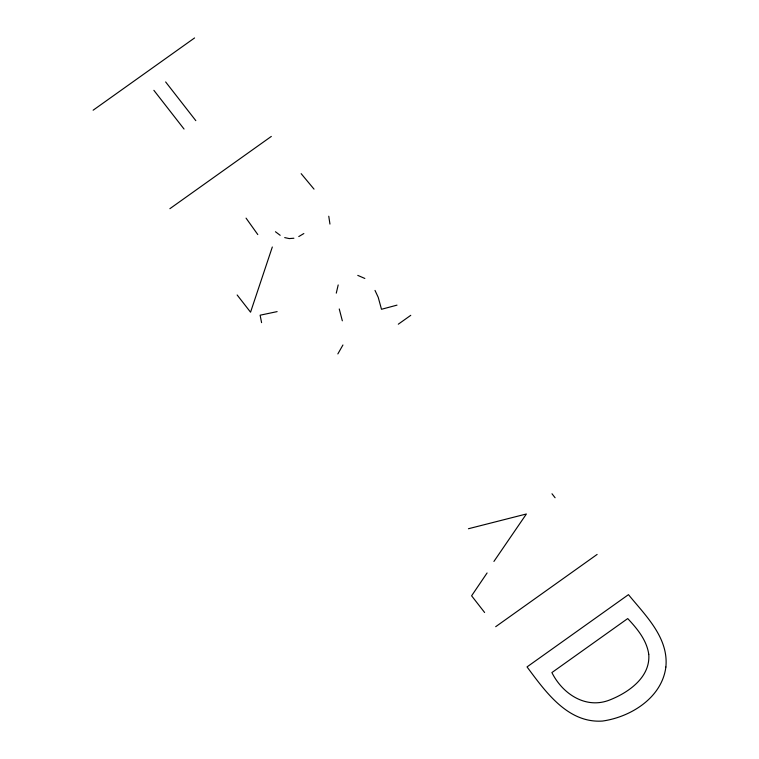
<?xml version="1.0" encoding="UTF-8"?>
<svg xmlns="http://www.w3.org/2000/svg" width="759" height="759" viewBox="0 0 759 759"><rect width="100%" height="100%" fill="white"/><g stroke="black" fill="none" stroke-linecap="round" stroke-linejoin="round"><path stroke-width="1.14" d="M336.284 293.145L338.191 284.948M272.32 246.998L250.555 312.196L237.14 294.976M337.85 353.922L342.935 344.994M487.079 572.969L471.605 595.806L484.612 612.494M493.919 561.432L526.395 513.985L468.436 528.738M93.129 110.216L194.57 37.95M169.883 208.687L271.324 136.421M398.295 324.197L410.761 315.327M495.684 626.697L597.124 554.431M298.771 236.561L303.837 233.554M397.004 305.137L381.492 309.283L378.229 297.348L375.003 290.412M277.13 311.617L260.119 315.203L261.58 322.641M293.894 238.241L289.207 238.582L284.701 237.595M357.774 275.384L364.842 278.458M275.451 231.742L280.185 235.309M301.162 173.669L314.017 189.124M551.992 493.767L555.095 497.752M165.642 81.944L195.813 120.653M153.868 90.321L184.039 129.039M246.058 218.137L257.785 234.559M339.254 308.97L342.337 320.81M328.77 216.23L329.947 224.076M648.755 654.267C650.634 677.227 628.433 692.663 609.477 700.073C585.625 709.371 562.457 693.773 551.897 672.578L627.721 618.566C637.19 628.68 646.715 640.084 648.755 654.267M665.871 667.028C661.962 697.635 630.938 716.999 602.542 721.05C567.723 723.45 545.389 691.544 527.031 666.914L628.471 594.648C645.349 615.426 668.821 637.626 665.871 667.028"/></g></svg>
